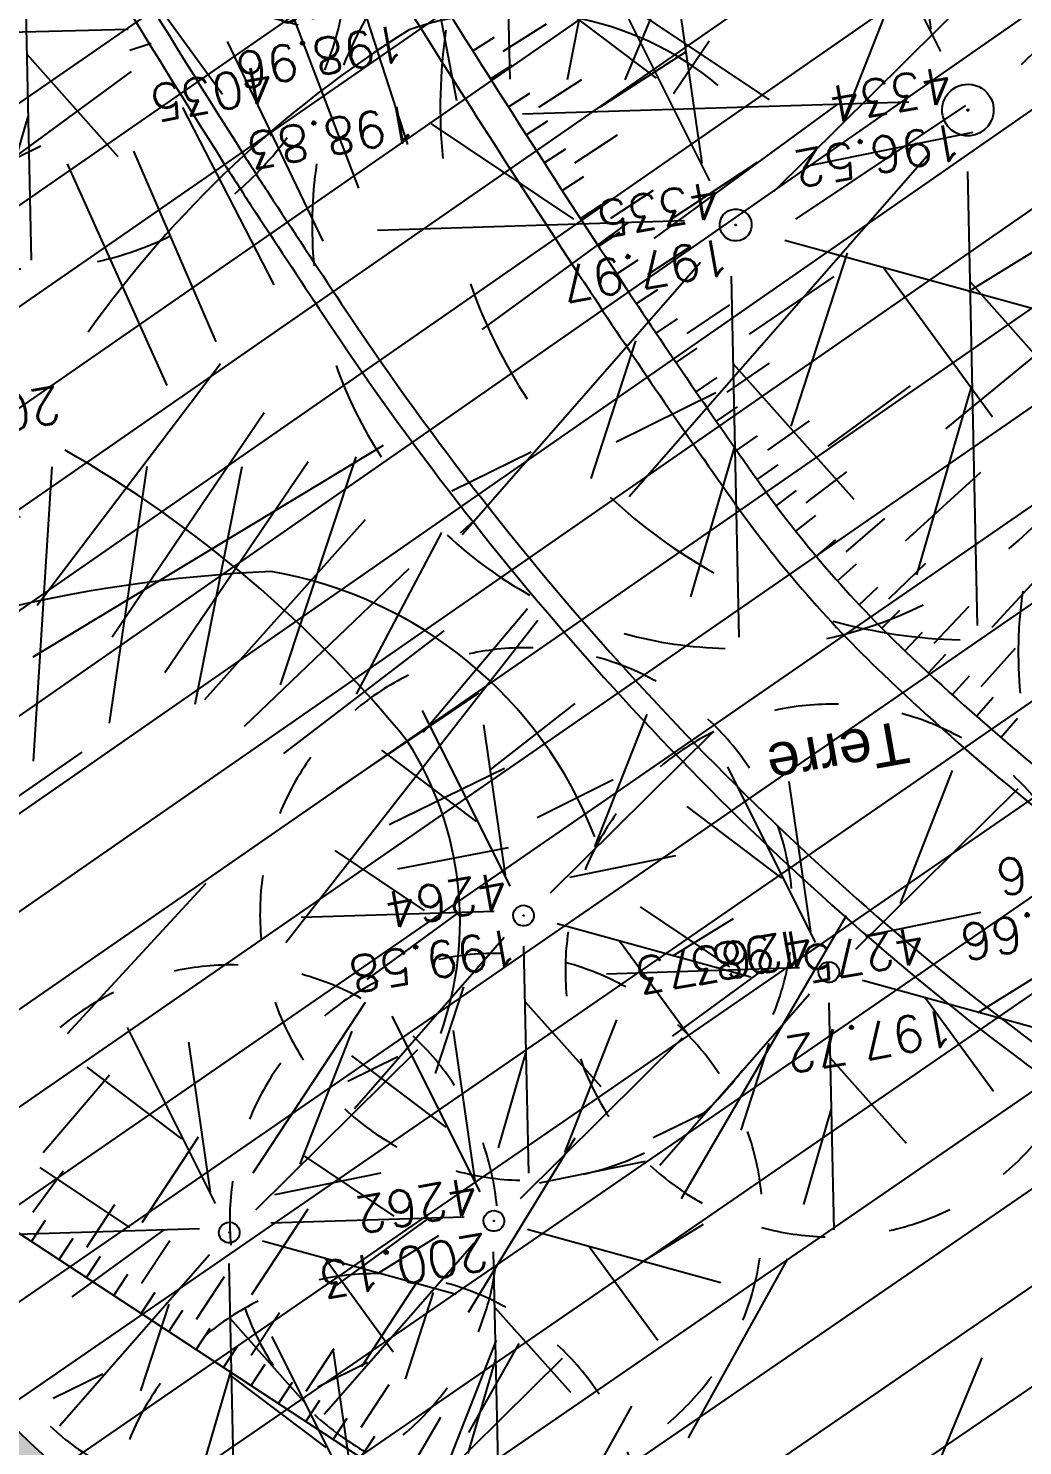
# Model space of a CAD drawing. Extents: x 0 to 613264, y -387505 to 675.
# Drawn here: x 480297 to 489629, y -317808 to -304501 of the extents above; entities that cross this region are included whole.
import ezdxf
from ezdxf.enums import TextEntityAlignment as Align
from ezdxf.lldxf.tags import DXFTag

# ---------------------------------------------------------------- set-up
doc = ezdxf.new("R2010")
doc.units = 0
for name, color, linetype in [('Fond topo - ESPACE_BOISE', 252, 'Continuous'), ('Fond topo - TAL', 252, 'Continuous'), ('Fond topo - TAL_HAC', 252, 'Continuous'), ('Fond topo - VEG', 252, 'Continuous'), ('Fond topo - VOI_TXT', 252, 'Continuous'), ('Fond topo - Z_500', 252, 'Continuous'), ('prlm-VRD', 2, 'Continuous'), ('SA - béton balayé', 252, 'Continuous'), ('SA - EBC', 252, 'Continuous'), ('SA - ECL-réso', 252, 'Eclairage public'), ('SA - EP-réso', 252, 'EP'), ('SA - EU-réso', 252, 'EU'), ('SA - limite revêtement', 252, 'Continuous')]:
    doc.layers.add(name, color=color, linetype=linetype)
for name, color, linetype, plot in [('Fond topo - N', 252, 'Continuous', False), ('Fond topo - NCACHE', 252, 'Continuous', False), ('Fond topo - ZCACHE', 252, 'Continuous', False)]:
    doc.layers.add(name, color=color, linetype=linetype, plot=plot)
doc.layers.add('Fond topo - P', color=252, linetype='Continuous', lineweight=50)
doc.layers.add('Fond topo - VOI', color=252, linetype='Continuous', lineweight=25)
doc.styles.add('2000_ARIAL', font='arial.ttf', dxfattribs={"height": 0.400000006})
doc.styles.add('Lignes', font='arial.ttf', dxfattribs={"height": 0.35})
doc.styles.add('SIMPLEX', font='simplex_.ttf', dxfattribs={"height": 1.25})
tags = doc.linetypes.add('Eclairage public', pattern='A,5,-0.25,["ECL",Lignes,S=1,R=0,X=0,Y=-0.18],-1.25', length=6.5).pattern_tags.tags
tags[15:16] = [DXFTag(74, 4), DXFTag(75, 0), DXFTag(340, '0'), DXFTag(46, 0.0), DXFTag(50, 0.0), DXFTag(44, 0.0), DXFTag(45, 0.0)]
tags[4:5] = [DXFTag(74, 4), DXFTag(75, 0), DXFTag(340, '0'), DXFTag(46, 0.0), DXFTag(50, 0.0), DXFTag(44, 0.0), DXFTag(45, 0.0)]
tags = doc.linetypes.add('EP', pattern='A,5,-0.25,["EP",Lignes,S=1,R=0,X=0,Y=-0.18],-1.25', length=6.5).pattern_tags.tags
tags[15:16] = [DXFTag(74, 4), DXFTag(75, 0), DXFTag(340, '0'), DXFTag(46, 0.0), DXFTag(50, 0.0), DXFTag(44, 0.0), DXFTag(45, 0.0)]
tags[4:5] = [DXFTag(74, 4), DXFTag(75, 0), DXFTag(340, '0'), DXFTag(46, 0.0), DXFTag(50, 0.0), DXFTag(44, 0.0), DXFTag(45, 0.0)]
tags = doc.linetypes.add('EU', pattern='A,5,-0.25,["EU",Lignes,S=1,R=0,X=0,Y=-0.18],-1.25', length=6.5).pattern_tags.tags
tags[15:16] = [DXFTag(74, 4), DXFTag(75, 0), DXFTag(340, '0'), DXFTag(46, 0.0), DXFTag(50, 0.0), DXFTag(44, 0.0), DXFTag(45, 0.0)]
tags[4:5] = [DXFTag(74, 4), DXFTag(75, 0), DXFTag(340, '0'), DXFTag(46, 0.0), DXFTag(50, 0.0), DXFTag(44, 0.0), DXFTag(45, 0.0)]
tags = doc.linetypes.add('L1', pattern=[1.0000000298023224, 0.6000000238418579, -0.4000000059604645]).pattern_tags.tags
tags[6:7] = [DXFTag(74, 4), DXFTag(75, 0), DXFTag(340, '0'), DXFTag(46, 0.0), DXFTag(50, 0.0), DXFTag(44, 0.0), DXFTag(45, 0.0)]
tags[4:5] = [DXFTag(74, 4), DXFTag(75, 0), DXFTag(340, '0'), DXFTag(46, 0.0), DXFTag(50, 0.0), DXFTag(44, 0.0), DXFTag(45, 0.0)]
tags = doc.linetypes.add('L16', pattern=[0.37500001490116125, 0.300000011920929, -0.07500000298023224]).pattern_tags.tags
tags[6:7] = [DXFTag(74, 4), DXFTag(75, 0), DXFTag(340, '0'), DXFTag(46, 0.0), DXFTag(50, 0.0), DXFTag(44, 0.0), DXFTag(45, 0.0)]
tags[4:5] = [DXFTag(74, 4), DXFTag(75, 0), DXFTag(340, '0'), DXFTag(46, 0.0), DXFTag(50, 0.0), DXFTag(44, 0.0), DXFTag(45, 0.0)]
tags = doc.linetypes.add('L8', pattern=[0.22500000894069674, 0.1500000059604645, -0.07500000298023224]).pattern_tags.tags
tags[6:7] = [DXFTag(74, 4), DXFTag(75, 0), DXFTag(340, '0'), DXFTag(46, 0.0), DXFTag(50, 0.0), DXFTag(44, 0.0), DXFTag(45, 0.0)]
tags[4:5] = [DXFTag(74, 4), DXFTag(75, 0), DXFTag(340, '0'), DXFTag(46, 0.0), DXFTag(50, 0.0), DXFTag(44, 0.0), DXFTag(45, 0.0)]

# ---------------------------------------------------------------- blocks, each defined once
blk = doc.blocks.new('PTOPO')
at = {"layer": 'Fond topo - NCACHE', "style": 'SIMPLEX'}
blk.add_attdef('MAT', text='', height=0.34, dxfattribs=at).set_placement((0.09999999986030161, -0.09999999962747097), align=Align.TOP_LEFT)
at = {"layer": 'Fond topo - ZCACHE', "style": 'SIMPLEX'}
blk.add_attdef('ALT', (0.09999999986030161, 0.09999999962747097), '', height=0.34, dxfattribs=at)
blk = doc.blocks.new('RESINEUX')
at = {"ltscale": 2}
for p, q in [((-0.074169265, 0.428845282), (-0.014171327, 0.418845625)), ((-0.094168577, 0.388846656), (-0.024170983, 0.388846656)), ((-0.104168234, 0.338848375), (-0.014171327, 0.348848031)), ((-0.11416789, 0.298849749), (-0.014171327, 0.318849062)), ((-0.11416789, 0.258851124), (-0.004171670000000001, 0.288850093)), ((-0.104168234, 0.218852498), (0.015827643, 0.258851124)), ((0.325816989, 0.248851468), (0.345816302, 0.168854217)), ((0.365815615, 0.248851468), (0.365815615, 0.188853529)), ((0.285818364, 0.238851811), (0.325816989, 0.15885456)), ((0.395814584, 0.238851811), (0.395814584, 0.188853529)), ((0.425813553, 0.228852155), (0.415813896, 0.188853529)), ((-0.094168577, 0.178853873), (0.015827643, 0.218852499)), ((0.245819739, 0.218852498), (0.29581802, 0.138855248)), ((0.445812866, 0.208852842), (0.435813209, 0.188853529)), ((0.205821113, 0.198853186), (0.265819051, 0.108856279)), ((-0.094168577, 0.128855591), (0.035826955, 0.18885353)), ((0.165822488, 0.178853873), (0.225820426, 0.07885731)), ((-0.08416892100000001, 0.08885696600000001), (0.035826955, 0.148854904)), ((0.115824206, 0.148854904), (0.205821113, 0.038858684)), ((-0.074169264, 0.058857997), (0.05582626800000001, 0.118855935)), ((0.06582592400000001, 0.118855935), (0.155822831, 0.008859715)), ((-0.444156549, 0.058857997), (-0.394158268, 0.108856279)), ((-0.124167546, -0.091136848), (-0.11416789, 0.098856622)), ((-0.41415758, 0.018859372), (-0.374158955, 0.08885696600000001)), ((-0.374158955, -0.011139597), (-0.33416033, 0.08885696600000001)), ((-0.33416033, -0.03113891), (-0.294161704, 0.08885696600000001)), ((-0.294161704, -0.051138223), (-0.264162735, 0.08885696600000001)), ((-0.254163079, -0.06113787900000001), (-0.234163766, 0.08885696600000001)), ((-0.204164797, -0.071137536), (-0.204164797, 0.08885696600000001)), ((-0.164166172, -0.08113719200000001), (-0.164166172, 0.08885696600000001)), ((0.045826612, -0.14113513), (0.125823863, -0.001139941)), ((0.09582489300000001, -0.151134786), (0.175822144, -0.03113891)), ((0.135823519, -0.161134443), (0.225820426, -0.051138223)), ((-0.104168234, -0.06113787900000001), (0.025827299, -0.14113513)), ((0.185821801, -0.171134099), (0.265819051, -0.08113719200000001)), ((-0.11416789, -0.101136505), (-0.004171670000000001, -0.171134099)), ((0.235820082, -0.191133412), (0.315817333, -0.111136161)), ((-0.124167546, -0.151134786), (-0.014171327, -0.211132724)), ((0.275818708, -0.201133068), (0.345816302, -0.151134786)), ((-0.134167203, -0.191133412), (-0.014171327, -0.261131006)), ((0.305817677, -0.231132037), (0.375815271, -0.191133412)), ((-0.134167203, -0.231132037), (-0.034170639, -0.301129632)), ((0.335816646, -0.271130662), (0.395814584, -0.25113135)), ((-0.144166859, -0.271130662), (-0.054169952, -0.341128257)), ((0.385814927, -0.291129975), (0.345816302, -0.291129975)), ((-0.154166515, -0.311129288), (-0.074169264, -0.3911265390000001)), ((0.345816302, -0.311129288), (0.385814927, -0.321128944)), ((0.365815615, -0.341128257), (0.345816302, -0.331128601)), ((-0.174165828, -0.341128257), (-0.124167546, -0.411125851)), ((-0.204164797, -0.36112757), (-0.174165828, -0.431125164)), ((-0.234163766, -0.381126882), (-0.22416411, -0.431125164)), ((-0.264162735, -0.3911265390000001), (-0.264162735, -0.431125164))]:
    blk.add_line(p, q, dxfattribs=at)
for centre, major_axis, ratio, start_param, end_param in [((0.125824658, 0.32584846), (-0.141416496, 0.141416496), 0.9999999999990478, 6.0187679254481, 7.001196311805126), ((0.626553274, 0.375004286), (0.495806787, 0.495806787), 0.9999999999992479, 2.407115294926716, 2.808261770600389), ((0.346817063, 0.020858942), (0.141416496, 0.141416496), 0.9999999999984862, 0.2082352305735228, 0.9403659464662355), ((0.6156107310000001, -0.413017298), (-0.494244527, 0.494244527), 0.9999999999994863, 5.940864207087385, 6.402329262634387), ((-0.271161699, 0.231851691), (-0.148487321, 0.148487321), 0.999999999999426, 1.039500649605982, 1.948537937165391), ((-0.132308309, 0.771717634), (0.5413446150000001, 0.5413446150000001), 0.999999999999071, 3.63264165587472, 4.003214602841574), ((0, 0), (-0.001131371, 0.001131371), 0.99999999997417, 3.926990817000156, 7.06858347058995), ((0, 0), (-0.001131371, 0.001131371), 0.99999999997417, 0.7853981634103633, 3.926990817000156), ((-0.091248273, -0.737988308), (0.495574425, 0.495574425), 0.9999999999996342, 0.1822567691657557, 0.5883250715815413), ((-0.744748968, -0.046828497), (-0.4953887950000001, 0.4953887950000001), 0.9999999999996526, 3.509030027783859, 3.906773112117224), ((0.162823386, -0.300130027), (-0.141416496, 0.141416496), 0.9999999999997603, 3.670881203304562, 4.697745667496582), ((-0.265161906, -0.212133051), (-0.141416496, 0.141416496), 0.9999999999999891, 2.259520706035595, 3.289317319450373)]:
    blk.add_ellipse(centre, major_axis=major_axis, ratio=ratio, start_param=start_param, end_param=end_param, dxfattribs=at)
blk = doc.blocks.new('VEG12')
at = {"ltscale": 2}
for p, q in [((0.01815258799999997, 0.057406781), (0.100441039, 0.47293725)), ((0.05749608, 0.253444298), (0.145517598, 0.414706841)), ((0.037902722, 0.15845596), (-0.06593155700000003, 0.344147082)), ((-0.158788295, 0.086017079), (-0.245985314, 0.284587218)), ((0.04981112299999996, 0.033821695), (0.391570728, 0.285894318)), ((0.143890955, 0.107467204), (0.230033352, 0.253971609)), ((0.2917471699999999, 0.208620217), (0.392372872, 0.233301274)), ((-0.05229389700000003, 0.02983962500000001), (-0.383643778, 0.204631851)), ((-0.25001839, 0.135126714), (-0.3755999820000001, 0.091127132)), ((0.122915307, -0.02992704099999999), (0.317230371, 0.05540147100000001)), ((0.057557527, -0.01766878999999999), (0.411943876, -0.08413611500000001)), ((-0.05265807700000003, -0.029192154), (-0.412380265, -0.256628677)), ((-0.09359106700000003, -0.049762263), (-0.2956446150000001, -0.04653133200000001)), ((0.184132294, -0.04763066399999999), (0.323120213, -0.192805613)), ((0.01825986499999999, -0.057372749), (0.107637982, -0.4128258760000001)), ((0.02259491799999996, -0.07955337300000001), (0.001649748999999978, -0.36183712)), ((-0.151821475, -0.09483882200000002), (-0.2999525240000001, -0.315936062)), ((0.05371548199999998, -0.188497704), (0.197263789, -0.356749422))]:
    blk.add_line(p, q, dxfattribs=at)
for start, end in [(90, 103.8461539085843), (62.30769199853572, 76.15384597947835), (117.6923078993823, 131.5384619204946), (34.61538499867542, 48.46153799321151), (145.3846149358338, 159.2307690506909), (6.923076979206323, 20.76923090842763), (173.0769230068974, 186.9230769931026), (339.2307689837768, 353.0769230207937), (200.7692310571047, 214.6153850641662), (311.5384620067885, 325.3846150013246), (228.4615380795054, 242.3076921006177), (283.8461540205217, 297.6923080014643), (256.1538460914157, 270)]:
    blk.add_arc((0, 0), 0.496982058, start, end, dxfattribs=at)
blk = doc.blocks.new('VEG14')
at = {"ltscale": 2, "flags": 128}
for points in [[(0.5, 0, -1), (-0.5, 0, -1)], [(0.016, 0, -1), (-0.016, 0, -1)]]:
    blk.add_lwpolyline(points, format="xyb", close=True, dxfattribs=at)
blk = doc.blocks.new('A$C1F970F0F')
at = {"layer": 'SA - béton balayé'}
h = blk.add_hatch(dxfattribs=at)
h.set_pattern_fill('BETON_BALAYE', color=256, scale=49.99999999999999, angle=-10.72360141139323, style=0, pattern_type=2)
h.set_pattern_definition([(349.2763985886067, (-277130161.1279894, -473864756.7787022), (117.3825536141096, 28.65896207176165), [749.9999999999999, -99.99999999999999, 250, -49.99999999999999]), (349.2763985886067, (-277130091.1375459, -473864744.5890418), (-36.75306622226226, 74.64222748057564), [150, -16.5, 299.9999999999999, -37.49999999999999]), (349.2763985886067, (-277130128.6565508, -473864719.6726964), (261.6928111209335, -15.46358973923611), [399.9999999999999, -69.99999999999999, 200, -49.99999999999999])])
edge = h.paths.add_edge_path()
edge.add_line((-3029.358420432381, 2725.663300409979), (-3176.503412120477, 2699.68824411886))
edge.add_line((-3176.503412120477, 2699.68824411886), (-3197.938926788104, 2817.762816654752))
edge.add_line((-3197.938926788104, 2817.762816654752), (-2585.414526747907, 2927.205998263748))
edge.add_line((-2585.414526747906, 2927.205998263748), (-2578.826355698741, 2888.03185968563))
edge.add_line((-2578.826355698741, 2888.03185968563), (-1904.134724859205, 2936.930201529326))
edge.add_line((-1904.134724859205, 2936.930201529326), (-556.7846852388789, 3176.476094804919))
edge.add_arc((-574.2892230096678, 3274.932131851878), 100.0000003678063, 280.0812987824421, 378.0302388281741)
edge.add_arc((1605.009413828708, 4000.887508871435), 2197.033974330638, 193.9407361550014, 198.4415558139132, ccw=False)
edge.add_line((-527.3118890800722, 3471.582166447442), (-688.4548001430187, 4457.417421807394))
edge.add_arc((-1789.293175567613, 4303.567778650573), 1111.537152553589, 7.955943186170549, 45.96465422619263)
edge.add_arc((19.33927830369248, 6251.945001042874), 1547.302139566071, 192.879059078743, 227.9674271135737, ccw=False)
edge.add_line((-1489.03695480859, 5907.060889278498), (-1560.044395075191, 6307.792480241876))
edge.add_line((-1560.044395075191, 6307.792480241875), (-1284.318385454477, 6356.528171834126))
edge.add_line((-1284.318385454477, 6356.528171834125), (-1215.319194815332, 5966.159823136683))
edge.add_arc((19.3392790080029, 6251.94500138343), 1267.302140410601, 193.0326782619799, 228.1653141634967)
edge.add_arc((-1789.293174348239, 4303.567779083163), 1391.537151259583, 7.955943178051314, 46.18746477798038, ccw=False)
edge.add_line((-411.1498586048565, 4496.172671736105), (-275.2797675438888, 3639.964293068523))
edge.add_arc((3153.449018752114, 4499.098145884332), 3534.726590138055, 194.066934089328, 205.9179933813439)
edge.add_arc((1360.60453142281, 3627.843744498979), 1541.393806160593, 205.917993299705, 223.4935397732298)
edge.add_arc((5328.644473156121, 7392.522830198402), 7011.142392459067, 223.4935397712739, 227.6166324867172)
edge.add_line((602.5175779411827, 2213.735113210599), (898.3231051051232, 2004.633868360899))
edge.add_line((898.3231051051231, 2004.633868360899), (847.6940603821262, 1728.843869632567))
edge.add_arc((1998.283496401869, 4025.384621252822), 2568.648569604794, 204.8031901930446, 243.3886814322684, ccw=False)
edge.add_arc((-512.7503180231788, 2859.286821588871), 199.9999996293523, 26.27723080957601, 100.08129874951)
edge.add_line((-547.7593932520969, 3056.198894580915), (-1889.254979973833, 2817.69386697183))
edge.add_line((-1889.254979973833, 2817.69386697183), (-1913.538162964921, 2815.933940840666))
edge.add_line((-1913.538162964921, 2815.933940840666), (-2036.659527240996, 1231.702232686619))
edge.add_line((-2036.659527240996, 1231.702232686619), (-2036.482519291774, 133.7400379066587))
edge.add_arc((-1936.482520511362, 133.7561594007732), 100.0000000799253, 180.0092369357546, 270.0092369145096)
edge.add_line((-1936.466399054336, 33.7561606747783), (-1436.448871649034, 33.83677102289278))
edge.add_line((-1436.448871649034, 33.83677102289275), (-1436.428442326689, -86.1632271734652))
edge.add_line((-1436.42844232669, -86.1632271734652), (-1936.447053287466, -86.24383772407744))
edge.add_arc((-1936.482520706155, 133.7561592480878), 219.9999998311147, 180.0092368832574, 270.00923697005237, ccw=False)
edge.add_line((-2156.482517686297, 133.7206921626651), (-2156.660235340263, 1236.084975973609))
edge.add_line((-2156.660235340263, 1236.084975973609), (-2034.581792946551, 2807.161291871891))
edge.add_line((-2034.581792946552, 2807.16129187189), (-3029.358420432381, 2725.663300409979))
at = {"layer": 'SA - EBC'}
h = blk.add_hatch(dxfattribs=at)
h.set_pattern_fill('_USER', color=256, scale=74.99999999999999, angle=-325.7236014113932, style=0, pattern_type=0)
h.set_pattern_definition([(34.27639858860678, (-277130161.1279894, -473864756.7787022), (-42.238928459823, 61.97477650275113), [])])
edge = h.paths.add_edge_path()
edge.add_line((5801.470568619522, -3162.013069131843), (4083.559282644929, -3271.123614088357))
edge.add_line((4083.559282644929, -3271.123614088356), (4014.481307725509, -3717.332461968055))
edge.add_line((4014.48130772551, -3717.332461968055), (3135.517961824245, -3810.19300101904))
edge.add_line((3135.517961824245, -3810.19300101904), (2274.245008604417, -3693.648081323564))
edge.add_line((2274.245008604417, -3693.648081323564), (1554.636776175834, -3420.099318784944))
edge.add_arc((2508.775769578408, -2315.674454232369), 1459.498372788833, 157.1868533427094, 229.1754823893534, ccw=False)
edge.add_arc((1966.013830892235, -2087.371785851423), 870.6752834691503, 94.3015183869224, 157.1868533106914, ccw=False)
edge.add_line((1900.708697991695, -1219.149067345796), (2859.239020416566, -1223.495634912559))
edge.add_arc((3100.860739749298, 1265.329539486049), 2500.526305395239, 264.4549516394795, 302.9422754293212)
edge.add_arc((4209.331858878893, -445.3369775435177), 462.1229708170858, 302.9422754305585, 376.8336969250394)
edge.add_arc((2214.122706379954, -1049.006753214115), 2546.655714682971, 16.8336969158998, 38.14703645440247)
edge.add_arc((3041.32627014761, -399.2990096244524), 1494.806919462396, 38.14703657403813, 72.97328584086019)
edge.add_line((3479.031970107599, 1029.988031775616), (2182.437305702805, 1414.38613606858))
edge.add_line((2182.437305702805, 1414.38613606858), (1056.590900019184, 1822.819186472099))
edge.add_arc((1766.412018482452, 3779.442320525911), 2081.398594438606, 212.7495497786225, 250.0603089288685, ccw=False)
edge.add_line((15.86575126143373, 2653.472571668582), (-104.0907319930869, 3091.26353710603))
edge.add_line((-104.0907319930869, 3091.26353710603), (-169.6986146466322, 3639.54836895815))
edge.add_line((-169.6986146466322, 3639.548368958149), (-35.58090533515337, 6158.014854826562))
edge.add_arc((-194.3533792400212, 7143.826589584332), 998.5156357593988, 279.1493507374978, 373.962283499627)
edge.add_arc((2392.201579171132, 7786.918955579627), 1666.786287877102, 172.6269749467245, 193.9622835974407, ccw=False)
edge.add_arc((-45.50651600643437, 8102.354993671941), 791.2455775503726, -7.373025019439765, 16.43829965925021)
edge.add_line((713.3969204091394, 8326.263765657093), (486.7428317772967, 9142.81155059313))
edge.add_line((486.7428317772967, 9142.811550593131), (1338.845530021721, 9564.23852196786))
edge.add_line((1338.845530021721, 9564.23852196786), (1632.623584095551, 8945.24637913095))
edge.add_line((1632.623584095551, 8945.246379130947), (1394.029444699765, 8829.874494032001))
edge.add_line((1394.029444699765, 8829.874494032001), (1731.997733793977, 8131.230781666551))
edge.add_arc((1233.216649704336, 7889.945865525577), 554.0766919865823, -19.640967550384175, 25.815335324856676, ccw=False)
edge.add_line((1755.055695752756, 7703.706797235046), (1558.214479468655, 6807.520788570679))
edge.add_line((1558.214479468655, 6807.52078857068), (1570.021725572625, 6609.158708993335))
edge.add_line((1570.021725572625, 6609.158708993335), (1852.913141606868, 5734.125706863067))
edge.add_line((1852.913141606869, 5734.125706863067), (2726.748207475315, 4020.986816292172))
edge.add_line((2726.748207475315, 4020.986816292172), (3802.352916265851, 4004.947770972833))
edge.add_arc((8355.58168857983, 5950.706307988518), 4951.552134169374, 203.138762427905, 230.8301436200186)
edge.add_arc((13583.66465597079, 12367.85935474512), 13228.79229856088, 230.8301435441083, 233.1638398044412)
edge.add_line((5652.622255943647, 1780.153648245416), (4998.697813068342, 1820.441475819727))
edge.add_line((4998.697813068342, 1820.441475819727), (4863.841220233488, 767.0816613875431))
edge.add_line((4863.841220233488, 767.0816613875434), (5595.355488733695, 631.185878681516))
edge.add_line((5595.355488733695, 631.1858786815158), (5852.747939948536, -2020.707044821664))
edge.add_line((5852.747939948536, -2020.707044821665), (5881.394298709887, -2966.563612924887))
edge.add_line((5881.394298709887, -2966.563612924887), (5801.470568619523, -3162.013069131842))
at = {"layer": 'Fond topo - ESPACE_BOISE', "linetype": 'L1', "ltscale": 2, "flags": 128}
blk.add_lwpolyline([(5801.470568619522, -3162.013069131843), (4083.559282644929, -3271.123614088356), (4014.48130772551, -3717.332461968055), (3135.517961824245, -3810.19300101904), (2274.245008604417, -3693.648081323564), (1554.636776175834, -3420.099318784944, -0.3248648439675891), (1163.447808694293, -1749.787382690587, -0.2814891279475962), (1900.708697991695, -1219.149067345796), (2859.239020416566, -1223.495634912559, 0.1695292870025676), (4460.631470672048, -833.159289007697, 0.3340686001642133), (4651.652558133293, -311.5085830883972, 0.09326601102169153), (4216.884593398947, 524.0158635944096, 0.153138720952933), (3479.031970107599, 1029.988031775616), (2182.437305702805, 1414.38613606858), (1056.590900019184, 1822.819186472099, -0.1642525569996709), (15.86575126143373, 2653.472571668582), (-104.0907319930869, 3091.26353710603), (-169.6986146466322, 3639.548368958149), (-35.58090533515337, 6158.014854826562, 0.4390366150430304), (774.660880078399, 7384.751557306568, -0.09336270405047195), (739.1967976091219, 8000.81547627212, 0.104271961321091), (713.3969204091394, 8326.263765657093), (486.7428317772967, 9142.811550593131), (1338.845530021721, 9564.23852196786), (1632.623584095551, 8945.246379130947), (1394.029444699765, 8829.874494032001), (1731.997733793977, 8131.23078166655, -0.2009829630843761), (1755.055695752756, 7703.706797235046), (1558.214479468655, 6807.52078857068), (1570.021725572625, 6609.158708993335), (1852.913141606869, 5734.125706863067), (2726.748207475315, 4020.986816292172), (3802.352916265851, 4004.947770972833, 0.121417881002313), (5228.074839294609, 2111.882341611708, 0.01018302282179253), (5652.622255943647, 1780.153648245416), (4998.697813068342, 1820.441475819727), (4863.841220233488, 767.0816613875434), (5595.355488733695, 631.1858786815158), (5852.747939948536, -2020.707044821665), (5881.394298709887, -2966.563612924887)], format="xyb", close=True, dxfattribs=at)
at = {"layer": 'Fond topo - TAL', "ltscale": 2, "flags": 128}
blk.add_lwpolyline([(154.5266645080367, 6696.18938446092), (-23.15330993292173, 6375.071069854245), (-73.29631093279454, 6208.62959467591), (-53.8234796356885, 6061.146759386321), (86.4888479495869, 5471.591119861134, 0.01722442098464425), (129.97991843764, 5248.447707122207, 0.04305158201332675), (156.6962692329145, 5165.89328581306, 0.001177569187106519), (288.7262051695561, 4854.818806213309, 0.002427729877448871), (353.7652923847066, 4704.601868587385, 0.001967021161989692), (549.0907941365347, 4264.129026357991, 0.009053492578674051), (593.1904405228829, 4170.316842733927, 0.02150890567281686), (636.5964601363955, 4090.965983886839, 0.003755858169683042), (915.1790338134194, 3637.676007459706, 0.006031040945216099), (1083.48216712083, 3375.471667268685, 0.00802460262229775), (1215.230051965082, 3182.380892527764, 0.04845863212810597), (1353.845161281849, 3021.647899063959, 0.03430654887041581), (1587.218203759953, 2827.571393603016, 0.02760387584933579), (1841.004476506138, 2664.922660125497, 0.04574181501611826), (2003.903305584298, 2591.524969362378, 0.003041655342484329), (2128.066175749572, 2549.574265137623, 0.0008412878209468677), (2579.291929444297, 2401.013402857036, 0.002454288222013147), (2685.599562577863, 2366.787815405855, 0.01966671475607495), (2978.214498647599, 2337.569878244019)], format="xyb", dxfattribs=at)
blk.add_lwpolyline([(-123.5302720137822, 5221.471523133365), (-191.6498956813264, 5149.89069116634), (-250.1124419443469, 5002.430873541515), (-244.3641489511899, 4796.956972106978), (-172.4301427361494, 4538.765070982538), (-111.4085088218977, 4273.775672655443), (-102.3376064494456, 4066.634682282455), (-116.1263785536438, 3786.61701452102), (-123.9270524247917, 3450.200434356116), (-81.42352560867835, 3248.694998352735), (143.8016482546598, 2993.0819321279), (288.7744518628505, 2702.713250865253), (508.5369932070888, 2483.767469360457), (868.9328981152057, 2247.251295349618), (1243.079527777024, 2039.408481325549), (1662.380454104952, 1891.644250489091), (2378.37961133611, 1685.062536819512), (2867.518686564626, 1567.612339461884), (3061.566353946116, 1579.164582815518)], dxfattribs=at)
at = {"layer": 'Fond topo - TAL', "linetype": 'L8', "ltscale": 2, "flags": 128}
blk.add_lwpolyline([(-63.23358046186843, 5077.943471481794, 0.001164838968751395), (64.42947420685016, 4777.89975960889, 0.002306011098395101), (130.0215848221804, 4626.662835981376, 0.0003060880427634036), (356.9048927005607, 4110.931458132799, 0.003733443309130319), (375.9689084704831, 4068.529526615886, 0.02303033537768723), (475.4629721859155, 3875.558734712552, 0.01069699115838556), (715.4764655276399, 3478.30473080792, 0.003771884424086066), (740.1724830218425, 3439.980420707743, 0.001382538214981839), (808.2302511846644, 3336.719140848139, 0.03661887789284379), (1071.48734658447, 2996.607174378017, 0.03752440099679374), (1374.712635785152, 2706.162417103847, 0.04028550190851635), (1660.058710568117, 2507.436119634723, 0.04917095924580399), (1920.444230747757, 2388.162099736444, 0.006033711204905718), (2066.407865123713, 2339.918894315406, 0.002063562969709008), (2494.220251978703, 2206.165126707459, 0.007761415611758534), (2667.640730808191, 2155.664307453178, 0.004421614268413964), (2971.465127237233, 2075.16492764128), (3290.411917373396, 1958.78108909967)], format="xyb", dxfattribs=at)
at = {"layer": 'Fond topo - TAL_HAC', "ltscale": 2}
for p, q in [((976.9440596897473, 3584.592630955123), (1017.494250038542, 3610.276907533343)), ((241.1793007115678, 3595.656522147989), (625.0600450166896, 3605.22596258261)), ((948.3328423430683, 3584.911547778755), (968.6234128369675, 3597.729221003459)), ((626.5700032906647, 3585.389354279882), (646.6433619443543, 3592.232600821656)), ((1067.547369791884, 3531.951765061815), (1148.273867467469, 3583.905904258817)), ((965.0051161965127, 3558.589456230548), (985.2647064683504, 3571.456041015623)), ((318.2932152186466, 3338.642693192222), (628.0799615868285, 3565.552745593801)), ((1010.353263547395, 3532.126790341024), (1050.779061572268, 3558.00641267393)), ((981.7408405603588, 3532.30766131788), (1001.969332734059, 3545.223082544875)), ((1251.521714326858, 3426.771122604456), (1411.019682396746, 3533.656099119801)), ((998.5399179900166, 3506.06631580871), (1018.737194360732, 3519.030498137173)), ((1044.015213387814, 3479.822751623337), (1084.315678103005, 3505.897117432369)), ((1015.402250720626, 3479.865572531651), (1035.56819376721, 3492.878440965492)), ((1135.416544910863, 3427.629611598439), (1215.609299961788, 3480.403866933864)), ((1032.32774079808, 3453.705584066792), (1052.462233008418, 3466.767062281183)), ((1077.929125692579, 3427.681732293113), (1118.103318763978, 3453.950234532103)), ((1049.316289459987, 3427.58650210463), (1069.419213850183, 3440.696514812161)), ((1066.367798014646, 3401.508479459727), (1086.439037437921, 3414.666949887233)), ((1112.711559162615, 3374.803465860257), (1152.729770948912, 3401.308988590598)), ((1083.48216712083, 3375.471667268685), (1103.521604951703, 3388.678519018217)), ((1208.134483943319, 3319.031388694349), (1287.43412880631, 3373.138378253387)), ((1101.922844675499, 3347.629811646637), (1121.901513408185, 3360.928412885308)), ((1149.725284367025, 3319.472685399611), (1189.498740394972, 3346.344086478835)), ((1392.292864395182, 3229.971686914036), (1540.754906158023, 3351.721521346166)), ((1120.490993630236, 3319.872806057712), (1140.408473259039, 3333.262876985808)), ((1139.186223556152, 3292.201234113754), (1159.042095319735, 3305.682493368881)), ((1187.244872202869, 3264.483671310782), (1226.770227497213, 3291.718690814024)), ((1158.008141452519, 3264.615677733544), (1177.801987907397, 3278.187841902768)), ((1281.966994711677, 3213.579676882), (1359.287505060447, 3270.479050201376)), ((1176.956351534653, 3237.116716898606), (1196.687756532312, 3250.779500522789)), ((1225.267167241152, 3209.841048405595), (1264.541097790186, 3237.437395707834)), ((1196.030455399593, 3209.704929527044), (1215.699003967249, 3223.458045597365)), ((535.8314019052373, 3015.985046657021), (864.4581857544691, 3214.631558914041)), ((1215.230051965082, 3182.380892527764), (1234.835330607248, 3196.224051575517)), ((1261.364849861226, 3160.43257400325), (1299.392891742003, 3189.721958130342)), ((1354.360875189961, 3124.78130773248), (1425.298223747247, 3189.464323718201)), ((1233.087552884676, 3157.818673932704), (1252.302349914788, 3172.19892347837)), ((936.8638162414624, 3132.444797933949), (949.1009834864695, 3143.301176898291)), ((1251.617744002301, 3133.759892764724), (1270.427349784787, 3148.666224532463)), ((1298.895876961795, 3114.396876636666), (1335.245718367024, 3145.744747981781)), ((1270.806439935347, 3110.222967046689), (1289.19645543889, 3125.643969765059)), ((1435.932760577832, 3043.794487314271), (1500.787203820795, 3114.57514249113)), ((1290.638951303502, 3087.225914698252), (1308.595298484701, 3103.149783508274)), ((1338.915676905299, 3070.507481102173), (1373.47603202468, 3103.817867670523)), ((1311.100095907177, 3064.78634061311), (1328.609028720907, 3081.20088503063)), ((1381.355975894677, 3028.705343346357), (1414.265589215453, 3063.647543481664)), ((772.8802635147189, 2747.642515330168), (1009.269446934344, 3050.258036914865)), ((1332.174210069551, 3042.921422473039), (1349.222325095238, 3059.814077077877)), ((1353.845161281849, 3021.647899063959), (1370.419407624657, 3039.005731861898)), ((1425.661203356502, 2988.109634648127), (1457.599931819594, 3023.941430885357)), ((1375.957951337967, 3000.821409330725), (1392.292544279079, 3018.404954809154)), ((1398.354334053329, 2980.300195865073), (1414.446200039874, 2998.106145626699)), ((1421.030095324158, 2960.088119979246), (1436.876206576076, 2978.113123782722)), ((1443.980968352814, 2940.1889847175), (1459.578343321071, 2958.429650769798)), ((423.9005921134531, 2817.134388212753), (581.8319077242576, 2926.320923607092)), ((567.8757906224942, 2662.390320955438), (698.1193959323664, 2803.459819023416)), ((1144.327468729461, 2507.476708494137), (1299.23992376147, 2773.212038050476)), ((742.2971137891752, 2531.305312471114), (847.6411311144008, 2691.825211728425)), ((545.1414287379, 2550.513630108199), (607.5351610600775, 2623.472674651681)), ((638.1399758077729, 2484.833387913015), (690.8119844589473, 2565.093337543837)), ((944.3513199310701, 2400.511277890434), (1044.465446824877, 2564.344002288767)), ((535.557860570067, 2494.667565598511), (563.8934295695601, 2533.411539660048)), ((586.0614069286803, 2461.597425660224), (612.3974112109444, 2501.72740024687)), ((741.1102343891926, 2417.257338351262), (793.7822429883793, 2497.517287707566)), ((534.2795577865879, 2466.873456935097), (547.4475598992964, 2486.93844432859)), ((560.0221224631401, 2449.979444396568), (573.1901245758485, 2470.044431790062)), ((637.5465362193902, 2427.809400879346), (663.8825405363127, 2467.939375649004)), ((585.7646870599685, 2433.085432062714), (598.932689281512, 2453.150419530384)), ((1150.951678340734, 2282.768089848831), (1244.189490686033, 2450.609414974026)), ((611.5072517538499, 2416.191419615692), (624.675253843682, 2436.256407013518)), ((689.0316654581122, 2394.021375823952), (715.3676697750349, 2434.15135059361)), ((844.0804929186245, 2349.681288514991), (896.752501569799, 2429.941238145813)), ((637.2498163160199, 2399.297407098826), (650.4178184287283, 2419.36239449232)), ((662.9923810272305, 2382.403394743309), (676.1603831170626, 2402.468382141135)), ((740.5167947834805, 2360.233351226088), (766.8527990657446, 2400.363325812734)), ((688.7349456067298, 2365.509382317949), (701.9029478109439, 2385.574369694114)), ((944.5600629957671, 2287.593709061917), (991.9501381779589, 2371.081317656717)), ((714.4775102950639, 2348.615369966765), (727.6455123731139, 2368.680357177247)), ((792.0019240222027, 2326.445326170694), (818.3379283564545, 2366.575301031857)), ((1353.181065593031, 2180.19714775381), (1426.424780736041, 2357.677733260143)), ((740.2200748801104, 2331.721357445567), (753.3880770843246, 2351.786344821731)), ((765.9626395857738, 2314.827345185889), (779.1306416984822, 2334.892332579382)), ((843.4870532553775, 2292.657301211138), (869.8230575723002, 2332.787275980796)), ((791.7052041708201, 2297.93333266469), (804.8732063403759, 2317.998319857843)), ((1050.883253595748, 2228.53925798552), (1097.502159737199, 2312.459920696208)), ((817.4477688244959, 2281.039320130495), (830.6157709372044, 2301.104307523988)), ((894.33253933588, 2260.586680250939), (918.4111501589706, 2302.110414368101)), ((843.1903334615299, 2264.145307883814), (856.3583356657443, 2284.210295259978))]:
    blk.add_line(p, q, dxfattribs=at)
at = {"layer": 'Fond topo - VOI', "linetype": 'L16', "ltscale": 2, "flags": 128}
for points in [[(56.86273404000667, 5466.869533712125, 0.01722442130375293), (100.7490957892572, 5241.697965665058, 0.04305158241120926), (129.0531697791089, 5154.237426918125, 0.001177569187763674), (261.1383144067263, 4843.032870582231, 0.002427729493112618), (326.2931529755457, 4692.548588717941, 0.001967020956825959), (521.7143402869494, 4251.859969264527, 0.009053493585175633), (566.2761374997808, 4157.064661844938, 0.02150890483590385), (610.9202550321957, 4075.450427662592, 0.003755857879048691), (889.7388132796558, 3621.776473779397, 0.006031040761159129), (1058.432869866898, 3358.963102764782, 0.008024603406108846), (1190.723453779874, 3165.076943838002, 0.04845863152505209), (1333.12735334017, 2999.950607903149, 0.03430654925623074), (1569.661950786684, 2803.244906391133, 0.02760387630777388), (1826.234968976132, 2638.810179415927, 0.04574181495738096), (1994.127830099467, 2563.162316615725, 0.003041655411540011), (2118.636492087664, 2521.094780365128, 0.0008412879643141841), (2569.95813666258, 2372.502347187572, 0.002454288050361413), (2676.546111865867, 2338.186503763289, 0.001190149676915431), (2896.85720450872, 2269.025802803667, 0.2729859319538775), (3085.813253685456, 2299.397294490318, 0.5229621065076793), (3073.34446760256, 2445.294900231599, -0.00786055030879591), (2869.230622651343, 2582.682530549924, -0.01612499385767952), (2773.036716856073, 2654.363904177509, -0.005612051181520921), (2370.270541471567, 2982.65658904875, -0.02310981858493283), (2277.152658593871, 3067.906028562828, -0.02656853706870258), (2137.194908309708, 3224.251464528256, -0.03868213082134395), (2055.787146643901, 3343.322260046691, -0.007175393436975411), (1980.62549295001, 3478.319814973278, -0.004924544095459816), (1875.904400606205, 3677.607318775999, -0.003633774744343019), (1743.337332500545, 3940.727413854674, -0.005756498423518589), (1662.78697956522, 4108.366851243539, -0.02086462172059421), (1566.769855111369, 4338.874712779702, -0.01528835093536459), (1458.819309716361, 4662.036551636573, -0.009986619233383176), (1389.785193736479, 4909.697668854853, -0.02421681082814337), (1368.352793964908, 5013.586465003814, -0.004068535890819898), (1349.677914238661, 5139.809412170728, -0.001171863945288602), (1289.438857186837, 5578.685241930464, -0.00152953393264567), (1227.595236878256, 6048.061317698067, -0.006277708744472327), (1214.314274635904, 6162.648167620609, -0.02954878833963652), (1210.354884519365, 6253.085519557625, -0.007897955815137008), (1220.885509931378, 6591.326589082498, -0.009534637172886556), (1239.547369758186, 6873.72407204614, -0.03049426633253396), (1252.434107135826, 6961.345490526273, -0.01959706265007154), (1271.710791750347, 7038.058871881049, -0.007385007286054106), (1333.748061266518, 7238.506499872628, -0.00703834365838784), (1410.346328429002, 7462.873897527673, -0.02475780953821647), (1436.145647660488, 7525.181389840833, -0.03116737178628414), (1471.634894757119, 7589.471303993479, 0.01624541013141497), (1543.319578909271, 7710.6426178109, 0.01140558707328078), (1607.813491966961, 7834.851061375523, 0.007490832612850338), (1698.790012244002, 8027.532514171119, 0.04894958720658051), (1711.858641002832, 8065.895651161012, 0.0172000170103988), (1734.285776140107, 8178.786629708202)], [(-44.81196145344734, 5085.730894297443, 0.00116483880797662), (82.81460905941697, 4785.772930576871, 0.002306011182776433), (148.3333160752084, 4634.705255050573, 0.0003060878564784329), (375.2067634092566, 4118.996290929394, 0.003733440487316977), (394.1483052766108, 4076.866764281074, 0.02303033540982148), (492.7984960144307, 3885.532681705017, 0.01069699115751624), (732.3695056148297, 3489.011046729809, 0.003771883424577017), (756.9020752775328, 3450.940381692422, 0.001382537500526071), (824.8989781644356, 3347.771450110053, 0.03661887814454393), (1086.365343210983, 3009.972997326465, 0.03752440110708656), (1387.425784857927, 2721.601842088382, 0.04028550176440735), (1670.131475056015, 2524.714412713221, 0.04917095898867555), (1926.949293442083, 2407.074639412808, 0.006033710847697392), (2072.454631936801, 2358.982907644459, 0.002063563105577488), (2500.109455805709, 2225.278401552437, 0.007761416038727673), (2672.933819870083, 2174.951173494945, 0.004435667204064966), (2977.383064866449, 2094.295395345591), (3300.858672860099, 1976.258988824885), (3451.730217105191, 1841.896337423402)], [(-410.4573954082604, 4496.281983435452), (-275.2797675438889, 3639.964293068524, 0.05175614001462255), (-25.75674943525667, 2954.12476405697, 0.07683847699775821), (242.3973429298351, 2566.944338701083, 0.01799232695016924), (602.5175779411827, 2213.735113210599), (898.3231434213683, 2004.634077694301), (1143.547512896615, 1887.824205350663), (1442.276114517919, 1769.658652589777), (1681.948853588895, 1683.954706367697), (2114.845544182086, 1578.014617527221), (2515.756121386211, 1462.263694100857), (2910.512600857042, 1321.392171708825), (3516.952153602057, 1025.948174333774), (3901.184930821766, 864.3683668971058), (4241.50575886574, 689.604471750609), (4497.895798403801, 355.994847623038), (4647.689449561236, -149.636488564905), (4746.352122538518, -642.243459669855), (4898.077129065638, -1354.668971112381), (4990.027461718793, -2094.77839309662), (5021.209996846888, -2419.063814886839), (5045.042919798527, -2502.419951333245, 0.2291964161509024), (5239.005744553338, -2711.489723728723), (5354.800928152768, -2670.843148670674), (5445.831428399385, -2528.106701577661), (5524.939717540758, -2152.462322599101), (5588.808554118679, -1772.826003617761), (5596.946294726647, -1078.989912171996), (5595.427037839852, -760.3391798385524), (5607.922173153986, 21.2368958841555), (5625.650588417848, 675.8970783981483), (5679.873644702147, 1402.6777603776)]]:
    blk.add_lwpolyline(points, format="xyb", dxfattribs=at)
at = {"layer": 'SA - ECL-réso', "ltscale": 0.75, "elevation": 9.999999999999998e-08, "flags": 128}
blk.add_lwpolyline([(-1475.110443905265, 5766.401422545955, 0.1362120017762133), (-838.9789361074819, 4822.492392310165, -0.03575262993527941), (-599.8260445017723, 3757.456632320135, 0.08458757116206624), (-142.8597030717047, 2572.739655090864, 0.1018241665879795), (784.6364305523733, 1789.941469141512, -0.1154325763872777), (1801.014147016003, 1141.354277914741)], format="xyb", dxfattribs=at)
at = {"layer": 'SA - EP-réso', "ltscale": 0.75, "elevation": 9.999999999999998e-08, "flags": 128}
blk.add_lwpolyline([(2566.152516580046, 876.3103505561792), (2567.183615954937, 961.9083501940681, 0.3038135515548239), (2422.871377904824, 1127.726289594517), (1293.799864130439, 1498.886731004649, -0.2451589190929156), (-1104.395255167816, 4052.061781908328), (-1490.651059086209, 6224.425435984132, 0.2442911667358615), (-1508.197340965751, 6251.265406478272)], format="xyb", dxfattribs=at)
at = {"layer": 'SA - EU-réso', "ltscale": 0.75, "elevation": 9.999999999999998e-08, "flags": 128}
blk.add_lwpolyline([(2617.534404683669, 958.3520565071242, 0.02430399992714655), (2617.147610928713, 968.2506084235482, 0.3084876794272485), (2431.642292807388, 1163.244017275639), (1304.186131232575, 1535.139853239783, -0.2470799863846096), (-1058.641706458652, 4066.126741684488), (-1387.237039322209, 5924.109169990921, -0.1208395636719429), (-1366.982120749651, 6059.298974206537), (-1307.40268621278, 6189.662523912101, 0.1663501201703965), (-1302.251692345747, 6260.024822760921)], format="xyb", dxfattribs=at)
at = {"layer": 'SA - limite revêtement', "elevation": 9.999999999999998e-08, "flags": 128}
blk.add_lwpolyline([(-1436.448871649034, 33.83677102289275), (-1936.466399054336, 33.7561606747783, -0.4142135620469812), (-2036.482519291774, 133.7400379066588), (-2036.659527327642, 1231.70223222909), (-1913.538162964921, 2815.933940840666), (-1889.254979973833, 2817.69386697183), (-547.7593932520969, 3056.198894580915, -0.3336449630277845), (-333.4178316771334, 2947.829800860764, 0.1988934486659822), (1104.398889199973, 1617.718371132152)], format="xyb", dxfattribs=at)
at = {"layer": 'Fond topo - P', "ltscale": 2}
ref = blk.add_blockref('PTOPO', (889.7388132796558, 3621.776473779397), dxfattribs=dict(at, xscale=99.99999999999994, yscale=99.99999999999994, zscale=99.99999999999994, rotation=190.0656205306617))
ref.add_attrib('MAT', '4036', dxfattribs={"layer": 'Fond topo - N', "color": 0, "ltscale": 2, "height": 33.99999999999999, "rotation": 190.0656204987762, "style": 'SIMPLEX'}).set_placement((878.1449714304268, 3629.874796438251), align=Align.TOP_LEFT)
ref.add_attrib('ALT', '198.96', (881.6404905391763, 3610.182631874536), dxfattribs={"layer": 'Fond topo - Z_500', "color": 0, "ltscale": 2, "height": 33.99999999999999, "rotation": 190.0656204987762, "style": 'SIMPLEX'})
ref = blk.add_blockref('PTOPO', (775.899172436777, 3530.304729265258), dxfattribs=dict(at, xscale=99.99999999999994, yscale=99.99999999999994, zscale=99.99999999999994, rotation=190.0656205306617))
ref.add_attrib('MAT', '4035', dxfattribs={"layer": 'Fond topo - N', "color": 0, "ltscale": 2, "height": 33.99999999999999, "rotation": 190.0656204987762, "style": 'SIMPLEX'}).set_placement((764.3053306048773, 3538.403052015618), align=Align.TOP_LEFT)
ref.add_attrib('ALT', '198.83', (892.1278156709767, 3535.025200988557), dxfattribs={"layer": 'Fond topo - Z_500', "color": 0, "ltscale": 2, "height": 33.99999999999999, "rotation": 190.0656204987762, "style": 'SIMPLEX'})
ref = blk.add_blockref('PTOPO', (1413.069963488216, 3529.293229125512), dxfattribs=dict(at, xscale=99.99999999999994, yscale=99.99999999999994, zscale=99.99999999999994, rotation=190.0656205306617))
ref.add_attrib('MAT', '4334', dxfattribs={"layer": 'Fond topo - N', "color": 0, "ltscale": 2, "height": 33.99999999999999, "rotation": 190.0656204987762, "style": 'SIMPLEX'}).set_placement((1401.476121656316, 3537.391551875871), align=Align.TOP_LEFT)
ref.add_attrib('ALT', '196.52', (1404.971640742189, 3517.699387316488), dxfattribs={"layer": 'Fond topo - Z_500', "color": 0, "ltscale": 2, "height": 33.99999999999999, "rotation": 190.0656204987762, "style": 'SIMPLEX'})
ref = blk.add_blockref('PTOPO', (1195.118614778039, 3421.313703695027), dxfattribs=dict(at, xscale=99.99999999999994, yscale=99.99999999999994, zscale=99.99999999999994, rotation=190.0656205306617))
ref.add_attrib('MAT', '4335', dxfattribs={"layer": 'Fond topo - N', "color": 0, "ltscale": 2, "height": 33.99999999999999, "rotation": 190.0656204987762, "style": 'SIMPLEX'}).set_placement((1183.524772946139, 3429.412026445385), align=Align.TOP_LEFT)
ref.add_attrib('ALT', '197.97', (1187.020292089547, 3409.719862064682), dxfattribs={"layer": 'Fond topo - Z_500', "color": 0, "ltscale": 2, "height": 33.99999999999999, "rotation": 190.0656204987762, "style": 'SIMPLEX'})
ref = blk.add_blockref('PTOPO', (481.297342754168, 3282.347321905504), dxfattribs=dict(at, xscale=99.99999999999994, yscale=99.99999999999994, zscale=99.99999999999994, rotation=190.0656205306617))
ref.add_attrib('MAT', '4034', dxfattribs={"layer": 'Fond topo - N', "color": 0, "ltscale": 2, "height": 33.99999999999999, "rotation": 190.0656204987762, "style": 'SIMPLEX'}).set_placement((469.7035009222683, 3290.445644655864), align=Align.TOP_LEFT)
ref.add_attrib('ALT', '200.51', (558.5095016130329, 3270.297814714928), dxfattribs={"layer": 'Fond topo - Z_500', "color": 0, "ltscale": 2, "height": 33.99999999999999, "rotation": 190.0656204987762, "style": 'SIMPLEX'})
ref = blk.add_blockref('PTOPO', (1569.661950786684, 2803.244906391133), dxfattribs=dict(at, xscale=99.99999999999994, yscale=99.99999999999994, zscale=99.99999999999994, rotation=190.0656205306617))
ref.add_attrib('MAT', '4276', dxfattribs={"layer": 'Fond topo - N', "color": 0, "ltscale": 2, "height": 33.99999999999999, "rotation": 190.0656204987762, "style": 'SIMPLEX'}).set_placement((1558.06810897766, 2811.34322913716), align=Align.TOP_LEFT)
ref.add_attrib('ALT', '197.66', (1561.563628063533, 2791.651064577778), dxfattribs={"layer": 'Fond topo - Z_500', "color": 0, "ltscale": 2, "height": 33.99999999999999, "rotation": 190.0656204987762, "style": 'SIMPLEX'})
ref = blk.add_blockref('PTOPO', (995.983659158841, 2772.986581889563), dxfattribs=dict(at, xscale=99.99999999999994, yscale=99.99999999999994, zscale=99.99999999999994, rotation=190.0656205306617))
ref.add_attrib('MAT', '4264', dxfattribs={"layer": 'Fond topo - N', "color": 0, "ltscale": 2, "height": 33.99999999999999, "rotation": 190.0656204987762, "style": 'SIMPLEX'}).set_placement((984.38981729783, 2781.084904361072), align=Align.TOP_LEFT)
ref.add_attrib('ALT', '199.58', (987.8853364183615, 2761.392739984702), dxfattribs={"layer": 'Fond topo - Z_500', "color": 0, "ltscale": 2, "height": 33.99999999999999, "rotation": 190.0656204987762, "style": 'SIMPLEX'})
ref = blk.add_blockref('PTOPO', (1282.571321612737, 2719.912655063965), dxfattribs=dict(at, xscale=99.99999999999994, yscale=99.99999999999994, zscale=99.99999999999994, rotation=190.0656205306617))
ref.add_attrib('MAT', '4263', dxfattribs={"layer": 'Fond topo - N', "color": 0, "ltscale": 2, "height": 33.99999999999999, "rotation": 190.0656204987762, "style": 'SIMPLEX'}).set_placement((1270.977479780838, 2728.010977814324), align=Align.TOP_LEFT)
ref.add_attrib('ALT', '198.73', (1256.548412444076, 2760.432762941398), dxfattribs={"layer": 'Fond topo - Z_500', "color": 0, "ltscale": 2, "height": 33.99999999999999, "rotation": 190.0656204987762, "style": 'SIMPLEX'})
ref = blk.add_blockref('PTOPO', (1387.425784857927, 2721.601842088382), dxfattribs=dict(at, xscale=99.99999999999994, yscale=99.99999999999994, zscale=99.99999999999994, rotation=190.0656205306617))
ref.add_attrib('MAT', '4275', dxfattribs={"layer": 'Fond topo - N', "color": 0, "ltscale": 2, "height": 33.99999999999999, "rotation": 190.0656204987762, "style": 'SIMPLEX'}).set_placement((1375.831943026027, 2729.700164838741), align=Align.TOP_LEFT)
ref.add_attrib('ALT', '197.72', (1396.862087083283, 2686.000503045261), dxfattribs={"layer": 'Fond topo - Z_500', "color": 0, "ltscale": 2, "height": 33.99999999999999, "rotation": 190.0656204987762, "style": 'SIMPLEX'})
ref = blk.add_blockref('PTOPO', (968.1480531068212, 2486.281032010831), dxfattribs=dict(at, xscale=99.99999999999994, yscale=99.99999999999994, zscale=99.99999999999994, rotation=190.0656205306617))
ref.add_attrib('MAT', '4262', dxfattribs={"layer": 'Fond topo - N', "color": 0, "ltscale": 2, "height": 33.99999999999999, "rotation": 190.0656204987762, "style": 'SIMPLEX'}).set_placement((956.5542112749215, 2494.37935476119), align=Align.TOP_LEFT)
ref.add_attrib('ALT', '200.13', (960.0497303607946, 2474.687190201808), dxfattribs={"layer": 'Fond topo - Z_500', "color": 0, "ltscale": 2, "height": 33.99999999999999, "rotation": 190.0656204987762, "style": 'SIMPLEX'})
at = {"layer": 'Fond topo - VEG', "ltscale": 2, "zscale": 99.99999999999997}
for name, p, xscale, yscale, rotation in [('RESINEUX', (481.2973427888265, 3282.347322088516), 1495.917170092388, 1495.917170092388, 145.849199487197), ('RESINEUX', (75.36073756637182, 2986.082905223622), 1994.55622678985, 1994.55622678985, 116.6488402594871), ('VEG12', (1418.017185540697, 3531.90621009405), 1006.399999999999, 1006.399999999999, 192.432705982593), ('VEG12', (531.5658999364158, 3680.175899681829), 603.8399999999999, 603.8399999999999, 192.432705982593), ('VEG12', (1195.118614778039, 3421.313703695027), 799.9999999999998, 799.9999999999998, 192.432705982593), ('VEG14', (1413.069963488216, 3529.293229125512), 48.44799999999999, 48.44799999999999, 207.8417380991697), ('VEG12', (1857.927994675831, 3019.923781013967), 799.9999999999998, 799.9999999999998, 192.432705982593), ('VEG14', (1195.118614778039, 3421.313703695027), 30, 30, 207.8417380991697), ('VEG12', (998.7314555945098, 2774.437889337091), 503.1999999999997, 503.1999999999997, 192.432705982593), ('VEG12', (1285.319118077517, 2721.363962790343), 503.1999999999997, 503.1999999999997, 192.432705982593), ('VEG12', (970.3474786494575, 2487.442705640676), 503.1999999999997, 503.1999999999997, 192.432705982593), ('VEG14', (995.983659158841, 2772.986581889563), 19.38, 19.38, 207.8417380991697), ('VEG12', (722.0145675993734, 2476.571699240583), 503.1999999999997, 503.1999999999997, 192.432705982593), ('VEG14', (1282.571321612737, 2719.912655063965), 19.38, 19.38, 207.8417380991697), ('VEG14', (719.8151420740664, 2475.410025702244), 19.38, 19.38, 207.8417380991697), ('VEG14', (968.1480531068212, 2486.281032010831), 19.38, 19.38, 207.8417380991697), ('VEG12', (857.5918947418347, 2186.702731870624), 503.1999999999997, 503.1999999999997, 192.432705982593), ('RESINEUX', (1441.879226482235, 2077.535389689127), 398.9112453579701, 398.9112453579701, 116.6488402594871)]:
    blk.add_blockref(name, p, dxfattribs=dict(at, xscale=xscale, yscale=yscale, rotation=rotation))
at = {"layer": 'Fond topo - VOI_TXT', "style": '2000_ARIAL'}
blk.add_text('Terre', height=39.99999999999999, rotation=190.0656205035111, dxfattribs=at).set_placement((1353.280540146849, 2956.252104954766))

msp = doc.modelspace()

# ---------------------------------------------------------------- block references
at = {"layer": 'prlm-VRD', "xscale": 9.999999999999998, "yscale": 9.999999999999998, "zscale": 9.999999999999998}
msp.add_blockref('A$C1F970F0F', (474984.9359816406, -340561.1028248291, -9.999999999999997e-07), dxfattribs=at)

doc.saveas('drawing.dxf')
